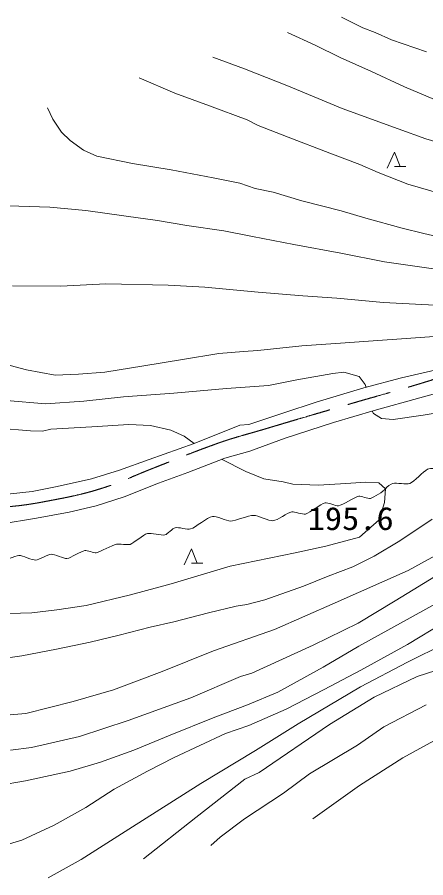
# Model space of a CAD drawing. Units: millimetres, scale not verified. Extents: x 40000 to 680000, y 20000 to 380000.
# Drawn here: x 280258 to 312844, y 249663 to 318321 of the extents above; entities that cross this region are included whole.
import ezdxf
from ezdxf.enums import TextEntityAlignment as Align

# ---------------------------------------------------------------- set-up
doc = ezdxf.new("R2010")
doc.units = ezdxf.units.MM
doc.header["$LTSCALE"] = 1000
doc.linetypes.add('CHAIN', pattern=[18.5, 12, -1.5, 3.5, -1.5])
doc.layers.add('M-BMK', color=2, linetype='CHAIN', lineweight=13)
doc.layers.add('M-WORK', color=1, linetype='Continuous', lineweight=13)
doc.styles.add('ＭＳ ゴシック', font='')
doc.styles.get('ＭＳ ゴシック').set_extended_font_data('MS Gothic')

msp = doc.modelspace()

# ---------------------------------------------------------------- linework, layer by layer
at = {"layer": 'M-BMK'}
msp.add_open_spline([(257706, 281909), (259001, 281533), (259347, 281438), (260407, 281163), (261809, 280800), (262597, 280603), (264018, 280322), (266254, 279880), (267507, 279606), (269774, 279368), (271212, 279217), (272022, 279149), (273467, 279122), (275455, 279084), (276574, 279027), (278556, 279183), (280086, 279304), (280947, 279388), (282455, 279676), (284369, 280041), (285457, 280223), (287308, 280835), (288752, 281313), (289513, 281716), (290929, 282271), (293013, 283089), (294166, 283584), (296275, 284334), (297664, 284828), (298474, 285007), (299886, 285431), (302491, 286213), (303954, 286638), (306565, 287401), (308835, 288065), (310118, 288399), (312382, 289084), (314432, 289704), (315547, 290163), (317605, 290756), (319066, 291178), (319877, 291458), (321370, 291751), (322441, 291962), (323051, 292032), (324137, 292148), (325183, 292260), (325773, 292297), (326825, 292333), (328499, 292390), (329441, 292411), (331113, 292305), (332466, 292220), (333211, 292035), (334554, 291840), (335824, 291656), (336538, 291567), (337802, 291348), (338653, 291200), (339114, 291025), (339971, 290917), (341158, 290767), (341832, 290762), (343028, 290698), (344168, 290637), (344807, 290590), (345949, 290575), (347915, 290550), (349019, 290512), (350983, 290616), (352118, 290676), (352501, 290698), (353884, 290829)], degree=3, knots=[0, 0, 0, 0, 1, 1, 1, 2, 2, 2, 3, 3, 3, 4, 4, 4, 5, 5, 5, 6, 6, 6, 7, 7, 7, 8, 8, 8, 9, 9, 9, 10, 10, 10, 11, 11, 11, 12, 12, 12, 13, 13, 13, 14, 14, 14, 15, 15, 15, 16, 16, 16, 17, 17, 17, 18, 18, 18, 19, 19, 19, 20, 20, 20, 21, 21, 21, 22, 22, 22, 23, 23, 23, 24, 24, 24, 24], dxfattribs=at)
at = {"layer": 'M-WORK'}
for p, q in [((307810, 317486), (306127, 318321)), ((308799, 317114), (307810, 317486)), ((301823, 317088), (304025, 316088)), ((310096, 316523), (308799, 317114)), ((312909, 315546), (310096, 316523)), ((304025, 316088), (306025, 315106)), ((298373, 314198), (295868, 315134)), ((306025, 315106), (308511, 313987)), ((301896, 312831), (298373, 314198)), ((308511, 313987), (311144, 312757)), ((289992, 313477), (292836, 312248)), ((306171, 311051), (301896, 312831)), ((311144, 312757), (313539, 311757)), ((292836, 312248), (295598, 311239)), ((283108, 310197), (282672, 311083)), ((295598, 311239), (298602, 310127)), ((310640, 309418), (306171, 311051)), ((283789, 309157), (283108, 310197)), ((298602, 310127), (299467, 309669)), ((299467, 309669), (301866, 308764)), ((284470, 308489), (283789, 309157)), ((312842, 308629), (310640, 309418)), ((285536, 307718), (284470, 308489)), ((301866, 308764), (305189, 307467)), ((317218, 307335), (312842, 308629)), ((286615, 307243), (285536, 307718)), ((289441, 306652), (286615, 307243)), ((305189, 307467), (307574, 306561)), ((309772, 306285), (310350, 307560)), ((310350, 307560), (310805, 306423)), ((292549, 306138), (289441, 306652)), ((307574, 306561), (309055, 305919)), ((310360, 306423), (311260, 306423)), ((295876, 305496), (292549, 306138)), ((309055, 305919), (311401, 305008)), ((298021, 305072), (295876, 305496)), ((299241, 304661), (298021, 305072)), ((311401, 305008), (314062, 304234)), ((300667, 304353), (299241, 304661)), ((302966, 303672), (300667, 304353)), ((306087, 302875), (302966, 303672)), ((276448, 303378), (282868, 303167)), ((282868, 303167), (285741, 302890)), ((285741, 302890), (288947, 302435)), ((308066, 302297), (306087, 302875)), ((288947, 302435), (291452, 302101)), ((291452, 302101), (293777, 301703)), ((310956, 301488), (308066, 302297)), ((293777, 301703), (296744, 301266)), ((312690, 301064), (310956, 301488)), ((296744, 301266), (299017, 300817)), ((299017, 300817), (302331, 300187)), ((314167, 300718), (312690, 301064)), ((302331, 300187), (306056, 299494)), ((306056, 299494), (309563, 298813)), ((309563, 298813), (314559, 298081)), ((279876, 296883), (283729, 296870)), ((283729, 296870), (287326, 297050)), ((287326, 297050), (292284, 296947)), ((292284, 296947), (295226, 296793)), ((295226, 296793), (299464, 296382)), ((299464, 296382), (303035, 296100)), ((303035, 296100), (305758, 295894)), ((305758, 295894), (309470, 295573)), ((309470, 295573), (314069, 295329)), ((306424, 292351), (313501, 292839)), ((299436, 291735), (302968, 292094)), ((302968, 292094), (306424, 292351)), ((293437, 291003), (296328, 291504)), ((296328, 291504), (298306, 291658)), ((298306, 291658), (299436, 291735)), ((278897, 290746), (281004, 290193)), ((287233, 290001), (290368, 290502)), ((290368, 290502), (293437, 291003)), ((281004, 290193), (283277, 289770)), ((283277, 289770), (285153, 289847)), ((285153, 289847), (287233, 290001)), ((302563, 289403), (305434, 289894)), ((305434, 289894), (306299, 289999)), ((306299, 289999), (307537, 289658)), ((313574, 290164), (310895, 289549)), ((300296, 288938), (302563, 289403)), ((307537, 289658), (308022, 289029)), ((310895, 289549), (307913, 288742)), ((292759, 288328), (296940, 288688)), ((296940, 288688), (300296, 288938)), ((307913, 288742), (304088, 287622)), ((308022, 289029), (308078, 288786)), ((312378, 287963), (315867, 288934)), ((279397, 287751), (282510, 287476)), ((282510, 287476), (285583, 287699)), ((285583, 287699), (288735, 288040)), ((288735, 288040), (292759, 288328)), ((308728, 286938), (312378, 287963)), ((304088, 287622), (301528, 286769)), ((312640, 286572), (315749, 287098)), ((301528, 286769), (298739, 285815)), ((305473, 285985), (308728, 286938)), ((308562, 286889), (308671, 286713)), ((308671, 286713), (309313, 286315)), ((309313, 286315), (310251, 286225)), ((310251, 286225), (312640, 286572)), ((282943, 285445), (286209, 285628)), ((286209, 285628), (289172, 285839)), ((289172, 285839), (290897, 285747)), ((290897, 285747), (292512, 285371)), ((298023, 285769), (294359, 284308)), ((298739, 285815), (298023, 285769)), ((301625, 284726), (305473, 285985)), ((278438, 285564), (281310, 285334)), ((281310, 285334), (282264, 285289)), ((282264, 285289), (282943, 285445)), ((292512, 285371), (293567, 284885)), ((294359, 284308), (290775, 283035)), ((293567, 284885), (294359, 284308)), ((298820, 283701), (301625, 284726)), ((296806, 283143), (298820, 283701)), ((290775, 283035), (288417, 282172)), ((293856, 281993), (296806, 283143)), ((298493, 282075), (296560, 283048)), ((286187, 281503), (283435, 280870)), ((288417, 282172), (286187, 281503)), ((291519, 281147), (293856, 281993)), ((299931, 281484), (298493, 282075)), ((283435, 280870), (281444, 280493)), ((288785, 280050), (291519, 281147)), ((301473, 281253), (299931, 281484)), ((302243, 281060), (301473, 281253)), ((304298, 280983), (302243, 281060)), ((306469, 281112), (304298, 280983)), ((308075, 281214), (306469, 281112)), ((309102, 281163), (308075, 281214)), ((309642, 280701), (309102, 281163)), ((281444, 280493), (278260, 280145)), ((309539, 279609), (309642, 280701)), ((286555, 279331), (288785, 280050)), ((309115, 278234), (309539, 279609)), ((281808, 278360), (284398, 278846)), ((284398, 278846), (286555, 279331)), ((278895, 277875), (281808, 278360)), ((307552, 276833), (309115, 278234)), ((313361, 278284), (310774, 276559)), ((304873, 276114), (307552, 276833)), ((302427, 275592), (304873, 276114)), ((310774, 276559), (308714, 275314)), ((311433, 274183), (315371, 276359)), ((293583, 274621), (294161, 275896)), ((294161, 275896), (294617, 274759)), ((297233, 274513), (302427, 275592)), ((294171, 274759), (295071, 274759)), ((308714, 275314), (307035, 274461)), ((292545, 273126), (297233, 274513)), ((307035, 274461), (305063, 273727)), ((305606, 271611), (311433, 274183)), ((310390, 271771), (314094, 274018)), ((305063, 273727), (303099, 272929)), ((289283, 272240), (292545, 273126)), ((303099, 272929), (299998, 271846)), ((285763, 271379), (289283, 272240)), ((307513, 268132), (314510, 272012)), ((283425, 271045), (285763, 271379)), ((297723, 271342), (295512, 270800)), ((298576, 271461), (297723, 271342)), ((299998, 271846), (298576, 271461)), ((300787, 269471), (305606, 271611)), ((307459, 269972), (310390, 271771)), ((278352, 270711), (281422, 270801)), ((281422, 270801), (283425, 271045)), ((295512, 270800), (292741, 270076)), ((292741, 270076), (290869, 269663)), ((303862, 268228), (307459, 269972)), ((311374, 268284), (314291, 270027)), ((290869, 269663), (288401, 269030)), ((295914, 267763), (300787, 269471)), ((286071, 268461), (283383, 267910)), ((288401, 269030), (286071, 268461)), ((311378, 266875), (315424, 268879)), ((283383, 267910), (280630, 267360)), ((298971, 265980), (303862, 268228)), ((304659, 266472), (307513, 268132)), ((307676, 266229), (311374, 268284)), ((280630, 267360), (278630, 267085)), ((291814, 266127), (295914, 267763)), ((312154, 265732), (317315, 267351)), ((301035, 264481), (304659, 266472)), ((307640, 264897), (311378, 266875)), ((287948, 264670), (291814, 266127)), ((294097, 264020), (298072, 265728)), ((298072, 265728), (298971, 265980)), ((304750, 264678), (307676, 266229)), ((308719, 264060), (312154, 265732)), ((284711, 263717), (287948, 264670)), ((298622, 263462), (301035, 264481)), ((301713, 263128), (304750, 264678)), ((302656, 261956), (307640, 264897)), ((280934, 262782), (284711, 263717)), ((289098, 262222), (294097, 264020)), ((305158, 261902), (308719, 264060)), ((295897, 262426), (298622, 263462)), ((298731, 261825), (301713, 263128)), ((312873, 263449), (309492, 261704)), ((278219, 262548), (280934, 262782)), ((292466, 261031), (295897, 262426)), ((285232, 260945), (289098, 262222)), ((296868, 261173), (298731, 261825)), ((299252, 259824), (302656, 261956)), ((299566, 258072), (305158, 261902)), ((309492, 261704), (307406, 260248)), ((281384, 260064), (285232, 260945)), ((289548, 259847), (292466, 261031)), ((292767, 259256), (296868, 261173)), ((307406, 260248), (303576, 257946)), ((311021, 259223), (313772, 260751)), ((279711, 259848), (281384, 260064)), ((286897, 258884), (289548, 259847)), ((294911, 257178), (299252, 259824)), ((284493, 258168), (286897, 258884)), ((290639, 258164), (292767, 259256)), ((307568, 257029), (311021, 259223)), ((280915, 257398), (284493, 258168)), ((287978, 256742), (290639, 258164)), ((294495, 254475), (298415, 257532)), ((298415, 257532), (299566, 258072)), ((303576, 257946), (301490, 256417)), ((278392, 256957), (280915, 257398)), ((289169, 253555), (294911, 257178)), ((303828, 254367), (307568, 257029)), ((285721, 255283), (287978, 256742)), ((301490, 256417), (298379, 254367)), ((283198, 253852), (285721, 255283)), ((290323, 251167), (294495, 254475)), ((298379, 254367), (296437, 252911)), ((280620, 252668), (283198, 253852)), ((285354, 251115), (289169, 253555)), ((278555, 252054), (280620, 252668)), ((296437, 252911), (295700, 252245)), ((282721, 249663), (285354, 251115))]:
    msp.add_line(p, q, dxfattribs=at)
for points, knots in [([(309642, 280701), (309712, 280825), (310077, 281095), (310217, 281126), (310481, 281184), (311316, 281024), (311566, 281126), (311902, 281264), (312661, 282097), (312986, 282259), (313194, 282362), (313933, 282292), (314137, 282403), (314428, 282561), (315049, 283382), (315342, 283536), (315560, 283650), (316359, 283545), (316565, 283680), (316883, 283888), (317443, 284975), (317788, 285136), (318136, 285300), (319347, 285033), (319712, 285154), (320032, 285261), (320702, 286115), (321025, 286215), (321315, 286306), (322239, 285967), (322535, 286035), (322959, 286132), (324048, 286944), (324477, 287006), (324794, 287052), (325690, 286492), (326006, 286539), (326376, 286594), (327263, 287379), (327624, 287474), (327945, 287558), (328954, 287336), (329279, 287402), (329642, 287476), (330605, 288088), (330969, 288157), (331233, 288208), (332033, 287943), (332300, 287978), (332611, 288017), (333460, 288519), (333774, 288517), (334090, 288515), (334935, 287982), (335249, 287960), (335652, 287930), (336843, 288302), (337245, 288265), (337622, 288231), (338647, 287641), (339025, 287618), (339377, 287596), (340381, 288060), (340734, 288049), (341144, 288037), (342302, 287530), (342712, 287510), (343050, 287493), (344029, 287900), (344366, 287870), (344666, 287843), (345434, 287277), (345733, 287240), (346139, 287191), (347360, 287513), (347765, 287456), (348082, 287412), (348884, 286778), (349203, 286755), (349530, 286731), (350441, 287265), (350768, 287240), (351111, 287215), (351993, 286576), (352332, 286521), (352637, 286471), (353554, 286771), (353861, 286737), (354037, 286717), (354417, 286583), (354735, 286442)], [0, 0, 0, 0, 1, 1, 1, 2, 2, 2, 3, 3, 3, 4, 4, 4, 5, 5, 5, 6, 6, 6, 7, 7, 7, 8, 8, 8, 9, 9, 9, 10, 10, 10, 11, 11, 11, 12, 12, 12, 13, 13, 13, 14, 14, 14, 15, 15, 15, 16, 16, 16, 17, 17, 17, 18, 18, 18, 19, 19, 19, 20, 20, 20, 21, 21, 21, 22, 22, 22, 23, 23, 23, 24, 24, 24, 25, 25, 25, 26, 26, 26, 27, 27, 27, 28, 28, 28, 29, 29, 29, 30, 30, 30, 30]), ([(251266, 282546), (251405, 282394), (251708, 281840), (251761, 281641), (251824, 281408), (251707, 280642), (251833, 280436), (251979, 280198), (252810, 279866), (252984, 279648), (253105, 279498), (253069, 278840), (253214, 278713), (253414, 278536), (254283, 278488), (254489, 278318), (254702, 278142), (254951, 277290), (255159, 277107), (255304, 276978), (255929, 276972), (256105, 276889), (256331, 276784), (256892, 276250), (257132, 276183), (257431, 276099), (258377, 276217), (258683, 276165), (258925, 276123), (259587, 275762), (259830, 275724), (260185, 275669), (261272, 275756), (261628, 275706), (261816, 275679), (262319, 275365), (262509, 275348), (262826, 275320), (263782, 275538), (264096, 275486), (264328, 275447), (264892, 274958), (265124, 274917), (265371, 274873), (266122, 275119), (266371, 275082), (266627, 275044), (267297, 274580), (267555, 274559), (267854, 274535), (268724, 274895), (269023, 274871), (269348, 274845), (270230, 274331), (270555, 274320), (270842, 274311), (271627, 274757), (271913, 274779), (272229, 274804), (273165, 274536), (273482, 274550), (273764, 274562), (274566, 274899), (274849, 274908), (275087, 274915), (275768, 274598), (276005, 274623), (276309, 274656), (277123, 275152), (277427, 275183), (277714, 275212), (278553, 274889), (278840, 274908), (279165, 274929), (280074, 275364), (280400, 275376), (280674, 275385), (281447, 274998), (281721, 275009), (281987, 275019), (282702, 275463), (282969, 275477), (283229, 275490), (283967, 275109), (284226, 275137), (284535, 275171), (285342, 275710), (285648, 275770), (285827, 275806), (286367, 275560), (286547, 275596), (286894, 275665), (287837, 276190), (288180, 276275), (288390, 276327), (289058, 276195), (289263, 276266), (289569, 276372), (290325, 277043), (290639, 277128), (290911, 277202), (291767, 276960), (292043, 277018), (292238, 277059), (292664, 277550), (292859, 277596), (293099, 277652), (293852, 277423), (294089, 277495), (294472, 277611), (295430, 278417), (295823, 278495), (296114, 278553), (296966, 278121), (297263, 278128), (297643, 278138), (298728, 278576), (299107, 278578), (299427, 278579), (300330, 278118), (300649, 278146), (300980, 278176), (301827, 278786), (302153, 278853), (302370, 278897), (303032, 278620), (303245, 278679), (303594, 278774), (304463, 279489), (304814, 279578), (305024, 279630), (305657, 279298), (305869, 279339), (306221, 279408), (307144, 280019), (307493, 280101), (307678, 280144), (308246, 279884), (308429, 279935), (308705, 280013), (309453, 280485), (309642, 280701)], [0, 0, 0, 0, 1, 1, 1, 2, 2, 2, 3, 3, 3, 4, 4, 4, 5, 5, 5, 6, 6, 6, 7, 7, 7, 8, 8, 8, 9, 9, 9, 10, 10, 10, 11, 11, 11, 12, 12, 12, 13, 13, 13, 14, 14, 14, 15, 15, 15, 16, 16, 16, 17, 17, 17, 18, 18, 18, 19, 19, 19, 20, 20, 20, 21, 21, 21, 22, 22, 22, 23, 23, 23, 24, 24, 24, 25, 25, 25, 26, 26, 26, 27, 27, 27, 28, 28, 28, 29, 29, 29, 30, 30, 30, 31, 31, 31, 32, 32, 32, 33, 33, 33, 34, 34, 34, 35, 35, 35, 36, 36, 36, 37, 37, 37, 38, 38, 38, 39, 39, 39, 40, 40, 40, 41, 41, 41, 42, 42, 42, 43, 43, 43, 44, 44, 44, 45, 45, 45, 46, 46, 46, 47, 47, 47, 47])]:
    msp.add_open_spline(points, degree=3, knots=knots, dxfattribs=at)

# ---------------------------------------------------------------- texts
at = {"layer": 'M-WORK', "style": 'ＭＳ ゴシック', "width": 1.1}
msp.add_text('195.6', height=1833, dxfattribs=at).set_placement((303424, 276859), align=Align.BOTTOM_LEFT)

doc.saveas('drawing.dxf')
